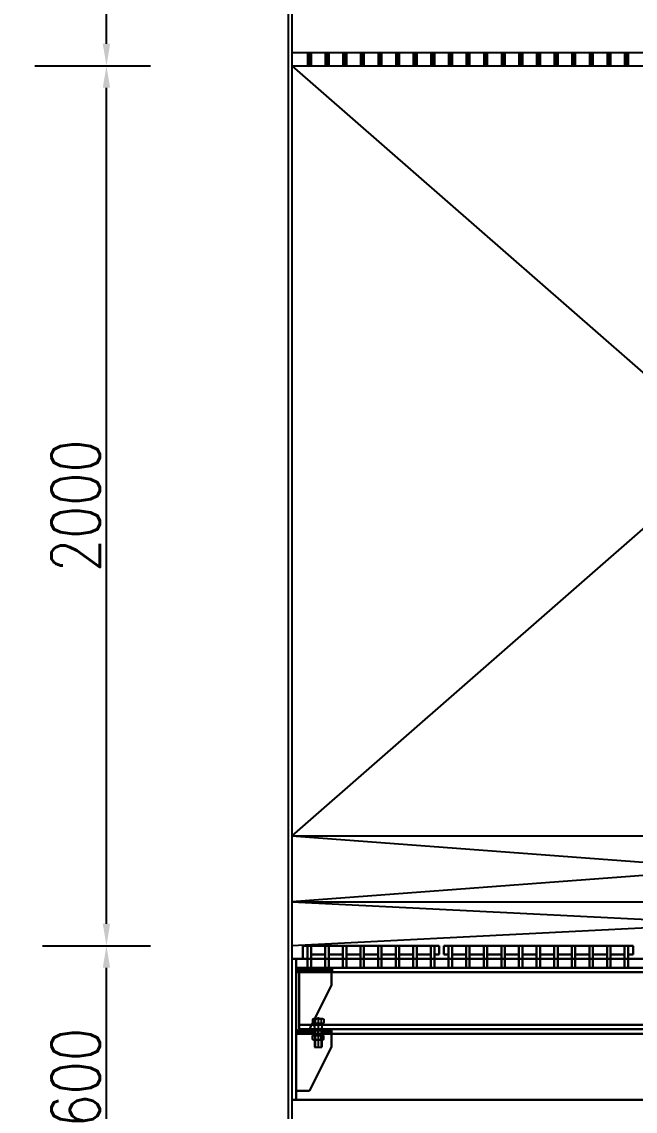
# Model space of a CAD drawing. Header units: millimetres. Extents: x -1286879 to -1269059, y -656245 to -631015.
# Drawn here: x -1284445 to -1283052, y -637563 to -635087 of the extents above; entities that cross this region are included whole.
import ezdxf

# ---------------------------------------------------------------- set-up
doc = ezdxf.new("R2010")
doc.units = ezdxf.units.MM
doc.linetypes.add('EB_DASHDOT', pattern=[39, 30, -3, 3, -3])
doc.layers.get('0').update_dxf_attribs({"linetype": 'CONTINUOUS'})
doc.layers.get('Defpoints').update_dxf_attribs({"linetype": 'CONTINUOUS'})
for name, color, linetype in [('EbLayer1', 7, 'CONTINUOUS'), ('EbLayer2', 1, 'EB_DASHDOT'), ('EbLayer4', 7, 'CONTINUOUS')]:
    doc.layers.add(name, color=color, linetype=linetype)
doc.styles.add('HZ', font='txt.shx', dxfattribs={"width": 0.8, "bigfont": 'hztxt.shx'})
doc.dimstyles.new('gqb100', dxfattribs={"dimscale": 5, "dimtxt": 20, "dimasz": 15, "dimexe": 40, "dimexo": 8, "dimgap": 5, "dimtad": 1, "dimtoh": 1, "dimdec": 0, "dimdsep": 46, "dimtxsty": 'HZ', "dimcen": 5, "dimadec": 0, "dimazin": 0, "dimtfac": 1, "dimtdec": 0, "dimtmove": 0, "dimatfit": 3, "dimfxl": 1, "dimtolj": 1, "dimtzin": 0, "dimarcsym": 0})

# ---------------------------------------------------------------- blocks, each defined once
blk = doc.blocks.new('EB_BLOCK1', base_point=(-28.1, -59.9))
at = {"layer": 'EbLayer1'}
for p, q in [((-37.2, -46.8), (-28.1, -46.8)), ((-28.1, -46.8), (-28.1, -73)), ((-38.1, -50.1), (-38.1, -69.7)), ((-37.2, -53.4), (-28.1, -53.4)), ((-37.2, -66.5), (-28.1, -66.5)), ((-37.2, -73), (-28.1, -73)), ((-28.1, -51.9), (-28.1, -67.9)), ((-28.1, -51.9), (26.9, -51.9)), ((-28.1, -67.9), (26.9, -67.9)), ((-11.1, -51.9), (-11.1, -67.9)), ((26.9, -51.9), (26.9, -67.9))]:
    blk.add_line(p, q, dxfattribs=at)
for centre, radius, start, end in [((-31.8, -50.1), 6.34, 148.9424, 211.0576), ((-14.1, -59.9), 24, 164.1807, 195.8193), ((-31.8, -69.7), 6.34, 148.9424, 211.0576)]:
    blk.add_arc(centre, radius, start, end, dxfattribs=at)
at = {"layer": 'EbLayer2', "linetype": 'EB_DASHDOT'}
blk.add_line((-41.1, -59.9), (29.9, -59.9), dxfattribs=at)
at = {"layer": 'EbLayer4'}
for p, q in [((-11.1, -53.1), (-21.1, -51.9)), ((-21.1, -67.9), (-11.1, -66.7)), ((-11.1, -53.1), (26.9, -53.1)), ((-11.1, -66.7), (26.9, -66.7))]:
    blk.add_line(p, q, dxfattribs=at)
blk = doc.blocks.new('*D348')
at = {"color": 0, "lineweight": -2, "ltscale": 0.5}
for p, q in [((-1284397.8, -637186.6), (-1284152.5, -637186.6)), ((-1284252.5, -637736.6), (-1284252.5, -637236.6)), ((-1284384.8, -637786.6), (-1284152.5, -637786.6))]:
    blk.add_line(p, q, dxfattribs=at)
at = {"color": 0, "ltscale": 0.5}
for points in [[(-1284260.9, -637236.6), (-1284244.2, -637236.6), (-1284252.5, -637186.6)], [(-1284260.9, -637736.6), (-1284244.2, -637736.6), (-1284252.5, -637786.6)]]:
    blk.add_solid(points, dxfattribs=at)
at = {"layer": 'Defpoints', "color": 0, "ltscale": 0.5}
for p in [(-1284427.8, -637186.6), (-1284252.5, -637186.6), (-1284414.8, -637786.6)]:
    blk.add_point(p, dxfattribs=at)
at = {"color": 0, "ltscale": 0.5, "insert": (-1284322.5, -637486.6), "char_height": 110, "attachment_point": 5, "rotation": 90, "style": 'HZ'}
blk.add_mtext('\\A1;600', dxfattribs=at)
blk = doc.blocks.new('*D349')
at = {"color": 0, "lineweight": -2, "ltscale": 0.5}
for p, q in [((-1284414.8, -635186.6), (-1284152.5, -635186.6)), ((-1284252.5, -637136.6), (-1284252.5, -635236.6)), ((-1284384.8, -637186.6), (-1284152.5, -637186.6))]:
    blk.add_line(p, q, dxfattribs=at)
at = {"color": 0, "ltscale": 0.5}
for points in [[(-1284260.9, -635236.6), (-1284244.2, -635236.6), (-1284252.5, -635186.6)], [(-1284260.9, -637136.6), (-1284244.2, -637136.6), (-1284252.5, -637186.6)]]:
    blk.add_solid(points, dxfattribs=at)
at = {"layer": 'Defpoints', "color": 0, "ltscale": 0.5}
for p in [(-1284444.8, -635186.6), (-1284252.5, -635186.6), (-1284414.8, -637186.6)]:
    blk.add_point(p, dxfattribs=at)
at = {"color": 0, "ltscale": 0.5, "insert": (-1284322.5, -636186.6), "char_height": 110, "attachment_point": 5, "rotation": 90, "style": 'HZ'}
blk.add_mtext('\\A1;2000', dxfattribs=at)
blk = doc.blocks.new('*D350')
at = {"color": 0, "lineweight": -2, "ltscale": 0.5}
for p, q in [((-1284354, -634001.1), (-1284152.5, -634001.1)), ((-1284252.5, -635136.6), (-1284252.5, -634051.1)), ((-1284351.5, -635186.6), (-1284152.5, -635186.6))]:
    blk.add_line(p, q, dxfattribs=at)
at = {"color": 0, "ltscale": 0.5}
for points in [[(-1284260.9, -634051.1), (-1284244.2, -634051.1), (-1284252.5, -634001.1)], [(-1284260.9, -635136.6), (-1284244.2, -635136.6), (-1284252.5, -635186.6)]]:
    blk.add_solid(points, dxfattribs=at)
at = {"layer": 'Defpoints', "color": 0, "ltscale": 0.5}
for p in [(-1284384, -634001.1), (-1284252.5, -634001.1), (-1284381.5, -635186.6)]:
    blk.add_point(p, dxfattribs=at)
at = {"color": 0, "ltscale": 0.5, "insert": (-1284322.5, -634593.8), "char_height": 110, "attachment_point": 5, "rotation": 90, "style": 'HZ'}
blk.add_mtext('\\A1;1186', dxfattribs=at)

msp = doc.modelspace()

# ---------------------------------------------------------------- hatches: boundary and pattern name
at = {"ltscale": 0.5}
h = msp.add_hatch(dxfattribs=at)
h.set_pattern_fill('ANSI31', color=256, style=0)
h.set_pattern_definition([(45, (-25612.9566, -92300.9633), (-2.24506403, 2.24506403), [])])
h.paths.add_polyline_path([(-1283787.7, -635156.6), (-1283795.7, -635156.6), (-1283795.7, -635186.6), (-1283787.7, -635186.6)])
h = msp.add_hatch(dxfattribs=at)
h.set_pattern_fill('ANSI31', color=256, style=0)
h.set_pattern_definition([(45, (-25572.9566, -92300.9633), (-2.24506403, 2.24506403), [])])
h.paths.add_polyline_path([(-1283747.7, -635156.6), (-1283755.7, -635156.6), (-1283755.7, -635186.6), (-1283747.7, -635186.6)])
h = msp.add_hatch(dxfattribs=at)
h.set_pattern_fill('ANSI31', color=256, style=0)
h.set_pattern_definition([(45, (-25532.9566, -92300.9633), (-2.24506403, 2.24506403), [])])
h.paths.add_polyline_path([(-1283707.7, -635156.6), (-1283715.7, -635156.6), (-1283715.7, -635186.6), (-1283707.7, -635186.6)])
h = msp.add_hatch(dxfattribs=at)
h.set_pattern_fill('ANSI31', color=256, style=0)
h.set_pattern_definition([(45, (-25492.9566, -92300.9633), (-2.24506403, 2.24506403), [])])
h.paths.add_polyline_path([(-1283667.7, -635156.6), (-1283675.7, -635156.6), (-1283675.7, -635186.6), (-1283667.7, -635186.6)])
h = msp.add_hatch(dxfattribs=at)
h.set_pattern_fill('ANSI31', color=256, style=0)
h.set_pattern_definition([(45, (-25452.9566, -92300.9633), (-2.24506403, 2.24506403), [])])
h.paths.add_polyline_path([(-1283627.7, -635156.6), (-1283635.7, -635156.6), (-1283635.7, -635186.6), (-1283627.7, -635186.6)])
h = msp.add_hatch(dxfattribs=at)
h.set_pattern_fill('ANSI31', color=256, style=0)
h.set_pattern_definition([(45, (-25412.9566, -92300.9633), (-2.24506403, 2.24506403), [])])
h.paths.add_polyline_path([(-1283587.7, -635156.6), (-1283595.7, -635156.6), (-1283595.7, -635186.6), (-1283587.7, -635186.6)])
h = msp.add_hatch(dxfattribs=at)
h.set_pattern_fill('ANSI31', color=256, style=0)
h.set_pattern_definition([(45, (-25372.9566, -92300.9633), (-2.24506403, 2.24506403), [])])
h.paths.add_polyline_path([(-1283547.7, -635156.6), (-1283555.7, -635156.6), (-1283555.7, -635186.6), (-1283547.7, -635186.6)])
h = msp.add_hatch(dxfattribs=at)
h.set_pattern_fill('ANSI31', color=256, style=0)
h.set_pattern_definition([(45, (-25332.9566, -92300.9633), (-2.24506403, 2.24506403), [])])
h.paths.add_polyline_path([(-1283507.7, -635156.6), (-1283515.7, -635156.6), (-1283515.7, -635186.6), (-1283507.7, -635186.6)])
h = msp.add_hatch(dxfattribs=at)
h.set_pattern_fill('ANSI31', color=256, style=0)
h.set_pattern_definition([(45, (-25292.9566, -92300.9633), (-2.24506403, 2.24506403), [])])
h.paths.add_polyline_path([(-1283467.7, -635156.6), (-1283475.7, -635156.6), (-1283475.7, -635186.6), (-1283467.7, -635186.6)])
h = msp.add_hatch(dxfattribs=at)
h.set_pattern_fill('ANSI31', color=256, style=0)
h.set_pattern_definition([(45, (-25252.9566, -92300.9633), (-2.24506403, 2.24506403), [])])
h.paths.add_polyline_path([(-1283427.7, -635156.6), (-1283435.7, -635156.6), (-1283435.7, -635186.6), (-1283427.7, -635186.6)])
h = msp.add_hatch(dxfattribs=at)
h.set_pattern_fill('ANSI31', color=256, style=0)
h.set_pattern_definition([(45, (-25212.9566, -92300.9633), (-2.24506403, 2.24506403), [])])
h.paths.add_polyline_path([(-1283387.7, -635156.6), (-1283395.7, -635156.6), (-1283395.7, -635186.6), (-1283387.7, -635186.6)])
h = msp.add_hatch(dxfattribs=at)
h.set_pattern_fill('ANSI31', color=256, style=0)
h.set_pattern_definition([(45, (-25172.9566, -92300.9633), (-2.24506403, 2.24506403), [])])
h.paths.add_polyline_path([(-1283347.7, -635156.6), (-1283355.7, -635156.6), (-1283355.7, -635186.6), (-1283347.7, -635186.6)])
h = msp.add_hatch(dxfattribs=at)
h.set_pattern_fill('ANSI31', color=256, style=0)
h.set_pattern_definition([(45, (-25132.9566, -92300.9633), (-2.24506403, 2.24506403), [])])
h.paths.add_polyline_path([(-1283307.7, -635156.6), (-1283315.7, -635156.6), (-1283315.7, -635186.6), (-1283307.7, -635186.6)])
h = msp.add_hatch(dxfattribs=at)
h.set_pattern_fill('ANSI31', color=256, style=0)
h.set_pattern_definition([(45, (-25092.9566, -92300.9633), (-2.24506403, 2.24506403), [])])
h.paths.add_polyline_path([(-1283267.7, -635156.6), (-1283275.7, -635156.6), (-1283275.7, -635186.6), (-1283267.7, -635186.6)])
h = msp.add_hatch(dxfattribs=at)
h.set_pattern_fill('ANSI31', color=256, style=0)
h.set_pattern_definition([(45, (-25052.9566, -92300.9633), (-2.24506403, 2.24506403), [])])
h.paths.add_polyline_path([(-1283227.7, -635156.6), (-1283235.7, -635156.6), (-1283235.7, -635186.6), (-1283227.7, -635186.6)])
h = msp.add_hatch(dxfattribs=at)
h.set_pattern_fill('ANSI31', color=256, style=0)
h.set_pattern_definition([(45, (-25012.9566, -92300.9633), (-2.24506403, 2.24506403), [])])
h.paths.add_polyline_path([(-1283187.7, -635156.6), (-1283195.7, -635156.6), (-1283195.7, -635186.6), (-1283187.7, -635186.6)])
h = msp.add_hatch(dxfattribs=at)
h.set_pattern_fill('ANSI31', color=256, style=0)
h.set_pattern_definition([(45, (-24972.9566, -92300.9633), (-2.24506403, 2.24506403), [])])
h.paths.add_polyline_path([(-1283147.7, -635156.6), (-1283155.7, -635156.6), (-1283155.7, -635186.6), (-1283147.7, -635186.6)])
h = msp.add_hatch(dxfattribs=at)
h.set_pattern_fill('ANSI31', color=256, style=0)
h.set_pattern_definition([(45, (-24932.9566, -92300.9633), (-2.24506403, 2.24506403), [])])
h.paths.add_polyline_path([(-1283107.7, -635156.6), (-1283115.7, -635156.6), (-1283115.7, -635186.6), (-1283107.7, -635186.6)])
h = msp.add_hatch(dxfattribs=at)
h.set_pattern_fill('ANSI31', color=256, style=0)
h.set_pattern_definition([(45, (-24892.9566, -92300.9633), (-2.24506403, 2.24506403), [])])
h.paths.add_polyline_path([(-1283067.7, -635156.6), (-1283075.7, -635156.6), (-1283075.7, -635186.6), (-1283067.7, -635186.6)])
h = msp.add_hatch(dxfattribs=at)
h.set_pattern_fill('ANSI31', color=256, style=0)
h.set_pattern_definition([(135, (-2550376.083, -119106.0307), (2.24506403, 2.24506403), [])])
h.paths.add_polyline_path([(-1283821.7, -637246.6), (-1283821.7, -637236.6), (-1283741.7, -637236.6), (-1283741.7, -637246.6)])
h.paths.add_polyline_path([(-1283821.7, -637386.6), (-1283821.7, -637376.6), (-1283779.7, -637376.6), (-1283779.7, -637386.6)])
h.paths.add_polyline_path([(-1283741.7, -637376.6), (-1283741.7, -637386.6), (-1283763.7, -637386.6), (-1283763.7, -637376.6)])

# ---------------------------------------------------------------- linework, layer by layer
at = {"color": 4, "ltscale": 0.5}
for p, q in [((-1283839.7, -632986.6), (-1283839.7, -642086.6)), ((-1283831.7, -632986.6), (-1283831.7, -652136.6))]:
    msp.add_line(p, q, dxfattribs=at)
at = {"color": 1}
for p, q in [((-1283831.7, -635156.6), (-1281831.7, -635156.6)), ((-1283795.7, -635156.6), (-1283795.7, -635186.6)), ((-1283787.7, -635156.6), (-1283787.7, -635186.6)), ((-1283755.7, -635156.6), (-1283755.7, -635186.6)), ((-1283747.7, -635156.6), (-1283747.7, -635186.6)), ((-1283715.7, -635156.6), (-1283715.7, -635186.6)), ((-1283707.7, -635156.6), (-1283707.7, -635186.6)), ((-1283675.7, -635156.6), (-1283675.7, -635186.6)), ((-1283667.7, -635156.6), (-1283667.7, -635186.6)), ((-1283635.7, -635156.6), (-1283635.7, -635186.6)), ((-1283627.7, -635156.6), (-1283627.7, -635186.6)), ((-1283595.7, -635156.6), (-1283595.7, -635186.6)), ((-1283587.7, -635156.6), (-1283587.7, -635186.6)), ((-1283555.7, -635156.6), (-1283555.7, -635186.6)), ((-1283547.7, -635156.6), (-1283547.7, -635186.6)), ((-1283515.7, -635156.6), (-1283515.7, -635186.6)), ((-1283507.7, -635156.6), (-1283507.7, -635186.6)), ((-1283475.7, -635156.6), (-1283475.7, -635186.6)), ((-1283467.7, -635156.6), (-1283467.7, -635186.6)), ((-1283435.7, -635156.6), (-1283435.7, -635186.6)), ((-1283427.7, -635156.6), (-1283427.7, -635186.6)), ((-1283395.7, -635156.6), (-1283395.7, -635186.6)), ((-1283387.7, -635156.6), (-1283387.7, -635186.6)), ((-1283355.7, -635156.6), (-1283355.7, -635186.6)), ((-1283347.7, -635156.6), (-1283347.7, -635186.6)), ((-1283315.7, -635156.6), (-1283315.7, -635186.6)), ((-1283307.7, -635156.6), (-1283307.7, -635186.6)), ((-1283275.7, -635156.6), (-1283275.7, -635186.6)), ((-1283267.7, -635156.6), (-1283267.7, -635186.6)), ((-1283235.7, -635156.6), (-1283235.7, -635186.6)), ((-1283227.7, -635156.6), (-1283227.7, -635186.6)), ((-1283195.7, -635156.6), (-1283195.7, -635186.6)), ((-1283187.7, -635156.6), (-1283187.7, -635186.6)), ((-1283155.7, -635156.6), (-1283155.7, -635186.6)), ((-1283147.7, -635156.6), (-1283147.7, -635186.6)), ((-1283115.7, -635156.6), (-1283115.7, -635186.6)), ((-1283107.7, -635156.6), (-1283107.7, -635186.6)), ((-1283075.7, -635156.6), (-1283075.7, -635186.6)), ((-1283067.7, -635156.6), (-1283067.7, -635186.6)), ((-1283831.7, -635186.6), (-1281831.7, -635186.6))]:
    msp.add_line(p, q, dxfattribs=at)
at = {"ltscale": 0.5}
for p, q in [((-1281831.7, -635186.6), (-1283831.7, -636936.6)), ((-1283831.7, -635186.6), (-1281831.7, -636936.6))]:
    msp.add_line(p, q, dxfattribs=at)
for p, q in [((-1283831.7, -636936.6), (-1281831.7, -636936.6)), ((-1281831.7, -636936.6), (-1283831.7, -637086.6)), ((-1283831.7, -636936.6), (-1281831.7, -637086.6)), ((-1283831.7, -637086.6), (-1281831.7, -637086.6)), ((-1281831.7, -637086.6), (-1283831.7, -637186.6)), ((-1283831.7, -637086.6), (-1281831.7, -637186.6))]:
    msp.add_line(p, q)
at = {"color": 1, "lineweight": 30}
for p, q in [((-1283806.7, -637186.6), (-1283496.7, -637186.6)), ((-1283806.7, -637186.6), (-1283806.7, -637216.6)), ((-1283795.7, -637186.6), (-1283795.7, -637236.6)), ((-1283787.7, -637186.6), (-1283787.7, -637236.6)), ((-1283755.7, -637186.6), (-1283755.7, -637236.6)), ((-1283747.7, -637186.6), (-1283747.7, -637236.6)), ((-1283715.7, -637186.6), (-1283715.7, -637236.6)), ((-1283707.7, -637186.6), (-1283707.7, -637236.6)), ((-1283675.7, -637186.6), (-1283675.7, -637236.6)), ((-1283667.7, -637186.6), (-1283667.7, -637236.6)), ((-1283635.7, -637186.6), (-1283635.7, -637236.6)), ((-1283627.7, -637186.6), (-1283627.7, -637236.6)), ((-1283595.7, -637186.6), (-1283595.7, -637236.6)), ((-1283587.7, -637186.6), (-1283587.7, -637236.6)), ((-1283555.7, -637186.6), (-1283555.7, -637236.6)), ((-1283547.7, -637186.6), (-1283547.7, -637236.6)), ((-1283515.7, -637186.6), (-1283515.7, -637236.6)), ((-1283507.7, -637186.6), (-1283507.7, -637236.6)), ((-1283496.7, -637186.6), (-1283496.7, -637206.6)), ((-1283486.7, -637186.6), (-1283056.7, -637186.6)), ((-1283486.7, -637186.6), (-1283486.7, -637206.6)), ((-1283475.7, -637186.6), (-1283475.7, -637236.6)), ((-1283467.7, -637186.6), (-1283467.7, -637236.6)), ((-1283435.7, -637186.6), (-1283435.7, -637236.6)), ((-1283427.7, -637186.6), (-1283427.7, -637236.6)), ((-1283395.7, -637186.6), (-1283395.7, -637236.6)), ((-1283387.7, -637186.6), (-1283387.7, -637236.6)), ((-1283355.7, -637186.6), (-1283355.7, -637236.6)), ((-1283347.7, -637186.6), (-1283347.7, -637236.6)), ((-1283315.7, -637186.6), (-1283315.7, -637236.6)), ((-1283307.7, -637186.6), (-1283307.7, -637236.6)), ((-1283275.7, -637186.6), (-1283275.7, -637236.6)), ((-1283267.7, -637186.6), (-1283267.7, -637236.6)), ((-1283235.7, -637186.6), (-1283235.7, -637236.6)), ((-1283227.7, -637186.6), (-1283227.7, -637236.6)), ((-1283195.7, -637186.6), (-1283195.7, -637236.6)), ((-1283187.7, -637186.6), (-1283187.7, -637236.6)), ((-1283155.7, -637186.6), (-1283155.7, -637236.6)), ((-1283147.7, -637186.6), (-1283147.7, -637236.6)), ((-1283115.7, -637186.6), (-1283115.7, -637236.6)), ((-1283107.7, -637186.6), (-1283107.7, -637236.6)), ((-1283075.7, -637186.6), (-1283075.7, -637236.6)), ((-1283067.7, -637186.6), (-1283067.7, -637236.6)), ((-1283056.7, -637186.6), (-1283056.7, -637206.6)), ((-1283787.7, -637206.6), (-1283755.7, -637206.6)), ((-1283747.7, -637206.6), (-1283715.7, -637206.6)), ((-1283707.7, -637206.6), (-1283675.7, -637206.6)), ((-1283667.7, -637206.6), (-1283635.7, -637206.6)), ((-1283627.7, -637206.6), (-1283595.7, -637206.6)), ((-1283587.7, -637206.6), (-1283555.7, -637206.6)), ((-1283547.7, -637206.6), (-1283515.7, -637206.6)), ((-1283507.7, -637206.6), (-1283496.7, -637206.6)), ((-1283486.7, -637206.6), (-1283475.7, -637206.6)), ((-1283467.7, -637206.6), (-1283435.7, -637206.6)), ((-1283427.7, -637206.6), (-1283395.7, -637206.6)), ((-1283387.7, -637206.6), (-1283355.7, -637206.6)), ((-1283347.7, -637206.6), (-1283315.7, -637206.6)), ((-1283307.7, -637206.6), (-1283275.7, -637206.6)), ((-1283267.7, -637206.6), (-1283235.7, -637206.6)), ((-1283227.7, -637206.6), (-1283195.7, -637206.6)), ((-1283187.7, -637206.6), (-1283155.7, -637206.6)), ((-1283147.7, -637206.6), (-1283115.7, -637206.6)), ((-1283107.7, -637206.6), (-1283075.7, -637206.6)), ((-1283067.7, -637206.6), (-1283056.7, -637206.6)), ((-1283806.7, -637216.6), (-1283795.7, -637216.6)), ((-1282907.7, -637236.6), (-1283795.7, -637236.6))]:
    msp.add_line(p, q, dxfattribs=at)
at = {"layer": 'EbLayer1'}
for p, q in [((-1283784.8, -637390.3), (-1283758.7, -637390.3)), ((-1283784.8, -637399.4), (-1283784.8, -637390.3)), ((-1283781.5, -637389.4), (-1283761.9, -637389.4)), ((-1283781.5, -637400.3), (-1283761.9, -637400.3)), ((-1283779.7, -637390.3), (-1283763.7, -637390.3)), ((-1283778.3, -637399.4), (-1283778.3, -637390.3)), ((-1283765.2, -637399.4), (-1283765.2, -637390.3)), ((-1283758.7, -637399.4), (-1283758.7, -637390.3))]:
    msp.add_line(p, q, dxfattribs=at)
for centre, radius, start, end in [((-1283781.5, -637395.7), 6.34, 58.9424, 121.0576), ((-1283781.5, -637393.9), 6.34, 238.9424, 301.0576), ((-1283771.7, -637413.4), 24, 74.1807, 105.8193), ((-1283771.7, -637376.3), 24, 254.1807, 285.8193), ((-1283761.9, -637395.7), 6.34, 58.9424, 121.0576), ((-1283761.9, -637393.9), 6.34, 238.9424, 301.0576)]:
    msp.add_arc(centre, radius, start, end, dxfattribs=at)
at = {"layer": 'EbLayer2', "color": 7, "linetype": 'EB_DASHDOT', "ltscale": 20}
msp.add_line((-1283771.7, -637386.3), (-1283771.7, -637376.3), dxfattribs=at)
msp.add_line((-1283771.7, -637386.3), (-1283771.7, -637376.3), dxfattribs=at)
msp.add_line((-1283771.7, -637386.3), (-1283771.7, -637376.3), dxfattribs=at)
at = {"layer": 'EbLayer4', "color": 6, "linetype": 'Continuous', "lineweight": 30}
for p, q in [((-1281831.7, -637216.6), (-1283831.7, -637216.6)), ((-1283821.7, -637536.6), (-1283821.7, -637216.6)), ((-1283821.7, -637236.6), (-1283741.7, -637236.6)), ((-1283821.7, -637236.6), (-1283741.7, -637236.6)), ((-1283741.7, -637236.6), (-1283741.7, -637246.6)), ((-1281923.7, -637236.6), (-1283739.7, -637236.6)), ((-1283739.7, -637236.6), (-1283739.7, -637246.6)), ((-1283821.7, -637376.6), (-1283821.7, -637246.6)), ((-1283821.7, -637246.6), (-1283741.7, -637246.6)), ((-1283814.7, -637246.6), (-1283814.7, -637376.6)), ((-1281841.7, -637246.6), (-1283741.7, -637246.6)), ((-1283741.7, -637276.6), (-1283741.7, -637246.6)), ((-1283741.7, -637276.6), (-1283791.7, -637376.6)), ((-1283821.7, -637386.6), (-1283741.7, -637386.6)), ((-1281848.7, -637366.6), (-1283814.7, -637366.6)), ((-1283791.7, -637366.6), (-1283814.7, -637366.6)), ((-1281841.7, -637376.6), (-1283814.7, -637376.6)), ((-1281921.7, -637386.6), (-1283814.7, -637386.6)), ((-1283741.7, -637376.6), (-1283741.7, -637386.6)), ((-1283741.7, -637416.6), (-1283741.7, -637386.6)), ((-1283741.7, -637416.6), (-1283791.7, -637516.6)), ((-1281831.7, -637536.6), (-1283831.7, -637536.6)), ((-1283791.7, -637516.6), (-1283821.7, -637516.6))]:
    msp.add_line(p, q, dxfattribs=at)

# ---------------------------------------------------------------- block references
at = {"layer": 'EbLayer1', "xscale": -1, "rotation": 90}
msp.add_blockref('EB_BLOCK1', (-1283771.7, -637362.3), dxfattribs=at)

# ---------------------------------------------------------------- dimensions: what is measured, and where the dimension line sits
at = {"ltscale": 0.5}
for base, p1, p2, picture, middle in [((-1284252.5263044, -634001.0518274), (-1284381.4828795, -635186.5518274), (-1284383.9713587, -634001.0518274), '*D350', (-1284322.5263044, -634593.8018274)), ((-1284252.5, -635186.6), (-1284414.8, -637186.6), (-1284444.8, -635186.6), '*D349', (-1284322.5, -636186.6)), ((-1284252.5, -637186.6), (-1284414.8, -637786.6), (-1284427.8, -637186.6), '*D348', (-1284322.5, -637486.6))]:
    dim = msp.add_linear_dim(base=base, p1=p1, p2=p2, angle=90, dimstyle='gqb100', override={"dimtxt": 22, "dimasz": 10, "dimexe": 20, "dimexo": 6, "dimgap": 3}, dxfattribs=at)
    dim.commit()
    dim.dimension.update_dxf_attribs({"geometry": picture, "text_midpoint": middle})

doc.saveas('drawing.dxf')
